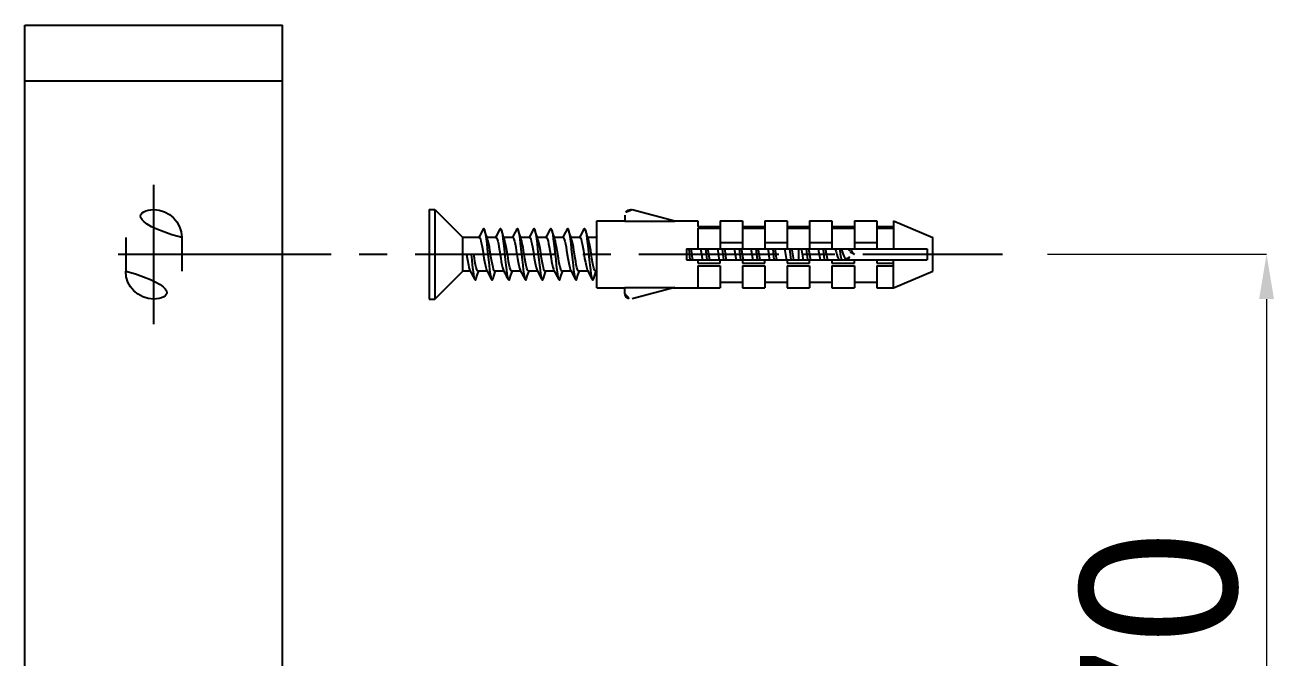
# Model space of a CAD drawing. Extents: x 16296660632 to 16296676729, y -37409619871 to -37409616801.
# Drawn here: x 16296676424.3 to 16296676535.9, y -37409617425.3 to -37409617368.8 of the extents above; entities that cross this region are included whole.
import ezdxf

# ---------------------------------------------------------------- set-up
doc = ezdxf.new("R2010")
doc.units = 0
doc.header["$LTSCALE"] = 10
doc.header["$MEASUREMENT"] = 0
doc.header["$PDMODE"] = 3
doc.header["$PDSIZE"] = -10
doc.linetypes.add('CENTER', pattern=[2, 1.25, -0.25, 0.25, -0.25])
doc.layers.get('0').update_dxf_attribs({"linetype": 'CONTINUOUS'})
doc.layers.get('DEFPOINTS').update_dxf_attribs({"linetype": 'CONTINUOUS'})
doc.styles.add('Daelim Dimension', font='NanumGothic.ttf')
doc.dimstyles.new('DEFAULT', dxfattribs={"dimscale": 2, "dimtxt": 2, "dimasz": 2, "dimexe": 0, "dimexo": 2, "dimgap": 1, "dimtad": 1, "dimdec": 1, "dimzin": 9, "dimdsep": 46, "dimtxsty": 'Daelim Dimension', "dimcen": 0.5, "dimclrd": 252, "dimclre": 252, "dimclrt": 3, "dimadec": 1, "dimazin": 0, "dimtfac": 1, "dimtdec": 1, "dimtix": 1, "dimtmove": 0, "dimatfit": 3, "dimfxl": 1, "dimtolj": 1, "dimtzin": 1, "dimlwd": 9, "dimlwe": 9, "dimarcsym": 0})

# ---------------------------------------------------------------- blocks, each defined once
blk = doc.blocks.new('*D5')
at = {"color": 5, "lineweight": 9, "ltscale": 0.5, "transparency": 16777216}
for p, q in [((16296676515.6384, -37409617389.26638), (16296676535.22091, -37409617389.26638)), ((16296676535.22091, -37409617393.26638), (16296676535.22091, -37409617455.26638)), ((16296676516.61379, -37409617459.26638), (16296676535.22091, -37409617459.26638))]:
    blk.add_line(p, q, dxfattribs=at)
at = {"color": 5, "ltscale": 0.5, "transparency": 16777216}
for points in [[(16296676534.55424, -37409617393.26638), (16296676535.88757, -37409617393.26638), (16296676535.22091, -37409617389.26638)], [(16296676534.55424, -37409617455.26638), (16296676535.88757, -37409617455.26638), (16296676535.22091, -37409617459.26638)]]:
    blk.add_solid(points, dxfattribs=at)
at = {"layer": 'DEFPOINTS', "color": 0, "ltscale": 0.5, "transparency": 16777216}
for p in [(16296676511.6384, -37409617389.26638), (16296676512.61379, -37409617459.26638), (16296676535.22091, -37409617459.26638)]:
    blk.add_point(p, dxfattribs=at)
at = {"color": 7, "ltscale": 0.5, "transparency": 16777216, "insert": (16296676525.65009, -37409617424.26638), "char_height": 14, "attachment_point": 5, "rotation": 90, "style": 'Daelim Dimension'}
blk.add_mtext('\\A1;70', dxfattribs=at)

msp = doc.modelspace()

# ---------------------------------------------------------------- linework, layer by layer
at = {"ltscale": 0.5}
for p, q in [((16296676424.28, -37409617481.77), (16296676424.28, -37409617368.77)), ((16296676424.28, -37409617368.77), (16296676447.28, -37409617368.77)), ((16296676447.28, -37409617481.77), (16296676447.28, -37409617368.77)), ((16296676424.28, -37409617373.77), (16296676447.28, -37409617373.77)), ((16296676435.78, -37409617395.5), (16296676435.78, -37409617383.07)), ((16296676433.28, -37409617387.77), (16296676433.28, -37409617390.77)), ((16296676438.28, -37409617387.77), (16296676438.28, -37409617390.77)), ((16296676439.47, -37409617389.27), (16296676432.62, -37409617389.27)), ((16296676460.39, -37409617389.27), (16296676460.39, -37409617389.97))]:
    msp.add_line(p, q, dxfattribs=at)
at = {"color": 2, "linetype": 'Continuous'}
for p, q in [((16296676460.39, -37409617385.27), (16296676460.89, -37409617385.27)), ((16296676460.39, -37409617385.27), (16296676460.39, -37409617393.27)), ((16296676460.89, -37409617385.27), (16296676463.39, -37409617387.77)), ((16296676460.89, -37409617385.27), (16296676460.89, -37409617393.27)), ((16296676475.39, -37409617386.27), (16296676477.89, -37409617386.27)), ((16296676475.39, -37409617392.27), (16296676475.39, -37409617386.27)), ((16296676477.89, -37409617385.77), (16296676477.89, -37409617386.31)), ((16296676482.35, -37409617386.31), (16296676478.52, -37409617385.28)), ((16296676482.19, -37409617386.27), (16296676484.39, -37409617386.27)), ((16296676484.39, -37409617386.27), (16296676484.39, -37409617386.77)), ((16296676486.39, -37409617386.27), (16296676488.39, -37409617386.27)), ((16296676486.39, -37409617386.27), (16296676488.39, -37409617386.27)), ((16296676486.39, -37409617386.27), (16296676486.39, -37409617388.77)), ((16296676488.39, -37409617386.27), (16296676488.39, -37409617388.77)), ((16296676490.39, -37409617386.27), (16296676492.39, -37409617386.27)), ((16296676490.39, -37409617386.27), (16296676492.39, -37409617386.27)), ((16296676490.39, -37409617386.27), (16296676490.39, -37409617388.77)), ((16296676492.39, -37409617386.27), (16296676492.39, -37409617388.77)), ((16296676494.39, -37409617386.27), (16296676496.39, -37409617386.27)), ((16296676494.39, -37409617386.27), (16296676496.39, -37409617386.27)), ((16296676494.39, -37409617386.27), (16296676494.39, -37409617388.77)), ((16296676496.39, -37409617386.27), (16296676496.39, -37409617388.77)), ((16296676498.39, -37409617386.27), (16296676500.39, -37409617386.27)), ((16296676498.39, -37409617386.27), (16296676500.39, -37409617386.27)), ((16296676498.39, -37409617386.27), (16296676498.39, -37409617388.77)), ((16296676500.39, -37409617386.27), (16296676500.39, -37409617388.77)), ((16296676501.89, -37409617386.27), (16296676505.39, -37409617387.77)), ((16296676501.89, -37409617386.27), (16296676501.89, -37409617388.77)), ((16296676477.89, -37409617386.31), (16296676482.35, -37409617386.31)), ((16296676484.39, -37409617386.77), (16296676486.39, -37409617386.77)), ((16296676484.39, -37409617386.92), (16296676486.39, -37409617386.92)), ((16296676484.39, -37409617386.92), (16296676484.39, -37409617388.77)), ((16296676488.39, -37409617386.77), (16296676490.39, -37409617386.77)), ((16296676488.39, -37409617386.92), (16296676490.39, -37409617386.92)), ((16296676492.39, -37409617386.77), (16296676494.39, -37409617386.77)), ((16296676492.39, -37409617386.92), (16296676494.39, -37409617386.92)), ((16296676496.39, -37409617386.77), (16296676498.39, -37409617386.77)), ((16296676496.39, -37409617386.92), (16296676498.39, -37409617386.92)), ((16296676500.39, -37409617386.77), (16296676501.89, -37409617386.77)), ((16296676500.39, -37409617386.92), (16296676501.89, -37409617386.92)), ((16296676464.86, -37409617387.77), (16296676463.39, -37409617387.77)), ((16296676463.39, -37409617390.77), (16296676463.39, -37409617387.77)), ((16296676466.36, -37409617387.77), (16296676465.57, -37409617387.77)), ((16296676467.86, -37409617387.77), (16296676467.07, -37409617387.77)), ((16296676467.91, -37409617387.61), (16296676467.83, -37409617387.77)), ((16296676469.36, -37409617387.77), (16296676468.57, -37409617387.77)), ((16296676469.41, -37409617387.61), (16296676469.33, -37409617387.77)), ((16296676470.86, -37409617387.77), (16296676470.07, -37409617387.77)), ((16296676470.91, -37409617387.61), (16296676470.83, -37409617387.77)), ((16296676471.62, -37409617387.94), (16296676471.55, -37409617387.71)), ((16296676472.36, -37409617387.77), (16296676471.57, -37409617387.77)), ((16296676472.41, -37409617387.61), (16296676472.33, -37409617387.77)), ((16296676473.86, -37409617387.77), (16296676473.07, -37409617387.77)), ((16296676473.91, -37409617387.61), (16296676473.83, -37409617387.77)), ((16296676475.36, -37409617387.77), (16296676474.57, -37409617387.77)), ((16296676475.39, -37409617387.64), (16296676475.33, -37409617387.77)), ((16296676475.36, -37409617387.77), (16296676475.39, -37409617387.79)), ((16296676486.39, -37409617388.22), (16296676488.39, -37409617388.22)), ((16296676490.39, -37409617388.22), (16296676492.39, -37409617388.22)), ((16296676494.39, -37409617388.22), (16296676496.39, -37409617388.22)), ((16296676498.39, -37409617388.22), (16296676500.39, -37409617388.22)), ((16296676505.39, -37409617390.77), (16296676505.39, -37409617387.77)), ((16296676464.38, -37409617389.27), (16296676463.74, -37409617389.27)), ((16296676483.39, -37409617388.77), (16296676504.89, -37409617388.77)), ((16296676483.39, -37409617388.77), (16296676483.39, -37409617389.77)), ((16296676483.59, -37409617388.77), (16296676483.7, -37409617389.77)), ((16296676483.83, -37409617388.93), (16296676483.8, -37409617388.77)), ((16296676484.79, -37409617389.6), (16296676484.82, -37409617389.77)), ((16296676485.09, -37409617388.77), (16296676485.2, -37409617389.77)), ((16296676485.33, -37409617388.93), (16296676485.3, -37409617388.77)), ((16296676486.59, -37409617388.77), (16296676486.7, -37409617389.77)), ((16296676487.65, -37409617388.77), (16296676487.68, -37409617388.93)), ((16296676488.09, -37409617388.77), (16296676488.2, -37409617389.77)), ((16296676488.47, -37409617389.77), (16296676488.44, -37409617389.6)), ((16296676489.15, -37409617388.77), (16296676489.18, -37409617388.93)), ((16296676489.59, -37409617388.77), (16296676489.7, -37409617389.77)), ((16296676489.97, -37409617389.77), (16296676489.94, -37409617389.6)), ((16296676490.65, -37409617388.77), (16296676490.68, -37409617388.93)), ((16296676491.09, -37409617388.77), (16296676491.2, -37409617389.77)), ((16296676491.33, -37409617388.93), (16296676491.3, -37409617388.77)), ((16296676492.59, -37409617388.77), (16296676492.7, -37409617389.77)), ((16296676493.39, -37409617388.77), (16296676493.39, -37409617389.77)), ((16296676493.65, -37409617388.77), (16296676493.68, -37409617388.91)), ((16296676494.38, -37409617389.27), (16296676493.74, -37409617389.27)), ((16296676494.09, -37409617388.77), (16296676494.2, -37409617389.77)), ((16296676494.44, -37409617389.62), (16296676494.46, -37409617389.75)), ((16296676495.59, -37409617388.77), (16296676495.64, -37409617389.23)), ((16296676498.05, -37409617388.77), (16296676497.88, -37409617388.98)), ((16296676498.27, -37409617389.2), (16296676498.07, -37409617388.77)), ((16296676504.89, -37409617388.77), (16296676504.89, -37409617389.77)), ((16296676467.04, -37409617390.7), (16296676467.08, -37409617390.77)), ((16296676468.54, -37409617390.7), (16296676468.66, -37409617390.93)), ((16296676483.39, -37409617389.77), (16296676504.89, -37409617389.77)), ((16296676484.39, -37409617389.77), (16296676484.39, -37409617390.07)), ((16296676484.39, -37409617390.07), (16296676486.39, -37409617390.07)), ((16296676484.39, -37409617390.31), (16296676486.39, -37409617390.31)), ((16296676484.39, -37409617390.31), (16296676484.39, -37409617392.26)), ((16296676486.29, -37409617389.63), (16296676486.32, -37409617389.77)), ((16296676486.39, -37409617390.07), (16296676486.39, -37409617389.77)), ((16296676486.39, -37409617390.31), (16296676486.39, -37409617392.27)), ((16296676486.97, -37409617389.77), (16296676486.94, -37409617389.63)), ((16296676488.39, -37409617389.77), (16296676488.39, -37409617390.07)), ((16296676488.39, -37409617390.07), (16296676490.39, -37409617390.07)), ((16296676488.39, -37409617390.31), (16296676490.39, -37409617390.31)), ((16296676488.39, -37409617390.31), (16296676488.39, -37409617392.26)), ((16296676490.39, -37409617390.07), (16296676490.39, -37409617389.77)), ((16296676490.39, -37409617390.31), (16296676490.39, -37409617392.27)), ((16296676492.29, -37409617389.63), (16296676492.32, -37409617389.77)), ((16296676492.39, -37409617389.77), (16296676492.39, -37409617390.07)), ((16296676492.39, -37409617390.07), (16296676494.39, -37409617390.07)), ((16296676492.39, -37409617390.31), (16296676494.39, -37409617390.31)), ((16296676492.39, -37409617390.31), (16296676492.39, -37409617392.26)), ((16296676494.39, -37409617390.07), (16296676494.39, -37409617389.77)), ((16296676494.39, -37409617390.31), (16296676494.39, -37409617392.27)), ((16296676496.39, -37409617389.77), (16296676496.39, -37409617390.07)), ((16296676496.39, -37409617390.07), (16296676498.39, -37409617390.07)), ((16296676496.39, -37409617390.31), (16296676498.39, -37409617390.31)), ((16296676496.39, -37409617390.31), (16296676496.39, -37409617392.26)), ((16296676497.58, -37409617389.68), (16296676497.64, -37409617389.72)), ((16296676497.66, -37409617389.7), (16296676497.63, -37409617389.71)), ((16296676497.64, -37409617389.72), (16296676497.68, -37409617389.73)), ((16296676498.39, -37409617390.07), (16296676498.39, -37409617389.77)), ((16296676498.39, -37409617390.31), (16296676498.39, -37409617392.27)), ((16296676500.39, -37409617389.77), (16296676500.39, -37409617390.07)), ((16296676500.39, -37409617390.07), (16296676501.89, -37409617390.07)), ((16296676500.39, -37409617390.31), (16296676501.89, -37409617390.31)), ((16296676500.39, -37409617390.31), (16296676500.39, -37409617392.26)), ((16296676501.89, -37409617392.27), (16296676501.89, -37409617389.77)), ((16296676460.89, -37409617393.27), (16296676463.39, -37409617390.77)), ((16296676464.08, -37409617390.77), (16296676463.39, -37409617390.77)), ((16296676465.58, -37409617390.77), (16296676464.76, -37409617390.77)), ((16296676467.08, -37409617390.77), (16296676466.26, -37409617390.77)), ((16296676466.3, -37409617390.82), (16296676466.32, -37409617390.77)), ((16296676468.58, -37409617390.77), (16296676467.76, -37409617390.77)), ((16296676467.8, -37409617390.82), (16296676467.82, -37409617390.77)), ((16296676470.08, -37409617390.77), (16296676469.26, -37409617390.77)), ((16296676469.3, -37409617390.82), (16296676469.32, -37409617390.77)), ((16296676471.58, -37409617390.77), (16296676470.76, -37409617390.77)), ((16296676470.8, -37409617390.82), (16296676470.82, -37409617390.77)), ((16296676473.08, -37409617390.77), (16296676472.26, -37409617390.77)), ((16296676472.3, -37409617390.82), (16296676472.32, -37409617390.77)), ((16296676474.58, -37409617390.77), (16296676473.76, -37409617390.77)), ((16296676473.8, -37409617390.82), (16296676473.82, -37409617390.77)), ((16296676475.39, -37409617390.77), (16296676475.26, -37409617390.77)), ((16296676486.39, -37409617391.77), (16296676488.39, -37409617391.77)), ((16296676490.39, -37409617391.77), (16296676492.39, -37409617391.77)), ((16296676494.39, -37409617391.77), (16296676496.39, -37409617391.77)), ((16296676498.39, -37409617391.77), (16296676500.39, -37409617391.77)), ((16296676501.89, -37409617392.27), (16296676505.39, -37409617390.77)), ((16296676475.39, -37409617392.27), (16296676477.89, -37409617392.27)), ((16296676477.89, -37409617392.22), (16296676482.35, -37409617392.22)), ((16296676477.89, -37409617392.77), (16296676477.89, -37409617392.22)), ((16296676482.35, -37409617392.22), (16296676478.52, -37409617393.25)), ((16296676482.19, -37409617392.27), (16296676486.39, -37409617392.27)), ((16296676484.39, -37409617392.26), (16296676486.39, -37409617392.26)), ((16296676488.39, -37409617392.26), (16296676490.39, -37409617392.26)), ((16296676488.39, -37409617392.27), (16296676490.39, -37409617392.27)), ((16296676492.39, -37409617392.26), (16296676494.39, -37409617392.26)), ((16296676492.39, -37409617392.27), (16296676494.39, -37409617392.27)), ((16296676496.39, -37409617392.26), (16296676498.39, -37409617392.26)), ((16296676496.39, -37409617392.27), (16296676498.39, -37409617392.27)), ((16296676500.39, -37409617392.26), (16296676501.89, -37409617392.26)), ((16296676500.39, -37409617392.27), (16296676501.89, -37409617392.27)), ((16296676460.39, -37409617393.27), (16296676460.89, -37409617393.27))]:
    msp.add_line(p, q, dxfattribs=at)
at = {"color": 1, "linetype": 'CENTER'}
msp.add_line((16296676511.64, -37409617389.27), (16296676439.47, -37409617389.27), dxfattribs=at)
at = {"color": 2, "linetype": 'Continuous'}
for points in [[(16296676465.22, -37409617387.01), (16296676465.07, -37409617387.3), (16296676464.91, -37409617387.61), (16296676464.83, -37409617387.77)], [(16296676465.22, -37409617387.01), (16296676465.23, -37409617387), (16296676465.28, -37409617386.97), (16296676465.33, -37409617387.05), (16296676465.35, -37409617387.09)], [(16296676465.62, -37409617387.94), (16296676465.55, -37409617387.71), (16296676465.44, -37409617387.39), (16296676465.35, -37409617387.09)], [(16296676465.35, -37409617387.09), (16296676465.38, -37409617387.24), (16296676465.44, -37409617387.51), (16296676465.49, -37409617387.88), (16296676465.54, -37409617388.3), (16296676465.59, -37409617388.77)], [(16296676466.72, -37409617387.01), (16296676466.57, -37409617387.3), (16296676466.41, -37409617387.61), (16296676466.33, -37409617387.77)], [(16296676466.72, -37409617387.01), (16296676466.73, -37409617387), (16296676466.78, -37409617386.97), (16296676466.83, -37409617387.05), (16296676466.85, -37409617387.09)], [(16296676467.12, -37409617387.94), (16296676467.05, -37409617387.71), (16296676466.94, -37409617387.39), (16296676466.85, -37409617387.09)], [(16296676466.85, -37409617387.09), (16296676466.88, -37409617387.24), (16296676466.94, -37409617387.51), (16296676466.99, -37409617387.88), (16296676467.04, -37409617388.3), (16296676467.09, -37409617388.77)], [(16296676468.22, -37409617387.01), (16296676468.07, -37409617387.3), (16296676467.91, -37409617387.61)], [(16296676468.22, -37409617387.01), (16296676468.23, -37409617387), (16296676468.28, -37409617386.97), (16296676468.33, -37409617387.05), (16296676468.35, -37409617387.09)], [(16296676468.62, -37409617387.94), (16296676468.55, -37409617387.71), (16296676468.44, -37409617387.39), (16296676468.35, -37409617387.09)], [(16296676468.35, -37409617387.09), (16296676468.38, -37409617387.24), (16296676468.44, -37409617387.51), (16296676468.49, -37409617387.88), (16296676468.54, -37409617388.3), (16296676468.59, -37409617388.77)], [(16296676469.72, -37409617387.01), (16296676469.57, -37409617387.3), (16296676469.41, -37409617387.61)], [(16296676469.72, -37409617387.01), (16296676469.73, -37409617387), (16296676469.78, -37409617386.97), (16296676469.83, -37409617387.05), (16296676469.85, -37409617387.09)], [(16296676470.12, -37409617387.94), (16296676470.05, -37409617387.71), (16296676469.94, -37409617387.39), (16296676469.85, -37409617387.09)], [(16296676469.85, -37409617387.09), (16296676469.88, -37409617387.24), (16296676469.94, -37409617387.51), (16296676469.99, -37409617387.88), (16296676470.04, -37409617388.3), (16296676470.09, -37409617388.77), (16296676470.2, -37409617389.76)], [(16296676471.22, -37409617387.01), (16296676471.07, -37409617387.3), (16296676470.91, -37409617387.61)], [(16296676471.22, -37409617387.01), (16296676471.23, -37409617387), (16296676471.28, -37409617386.97), (16296676471.33, -37409617387.05), (16296676471.35, -37409617387.09)], [(16296676471.55, -37409617387.71), (16296676471.44, -37409617387.39), (16296676471.35, -37409617387.09)], [(16296676471.35, -37409617387.09), (16296676471.38, -37409617387.24), (16296676471.44, -37409617387.51), (16296676471.49, -37409617387.88), (16296676471.54, -37409617388.3), (16296676471.59, -37409617388.77)], [(16296676472.72, -37409617387.01), (16296676472.57, -37409617387.3), (16296676472.41, -37409617387.61)], [(16296676472.72, -37409617387.01), (16296676472.73, -37409617387), (16296676472.78, -37409617386.97), (16296676472.83, -37409617387.05), (16296676472.85, -37409617387.09)], [(16296676473.12, -37409617387.94), (16296676473.05, -37409617387.71), (16296676472.94, -37409617387.39), (16296676472.85, -37409617387.09)], [(16296676472.85, -37409617387.09), (16296676472.88, -37409617387.24), (16296676472.94, -37409617387.51), (16296676472.99, -37409617387.88), (16296676473.04, -37409617388.3), (16296676473.09, -37409617388.77)], [(16296676474.22, -37409617387.01), (16296676474.07, -37409617387.3), (16296676473.91, -37409617387.61)], [(16296676474.22, -37409617387.01), (16296676474.23, -37409617387), (16296676474.28, -37409617386.97), (16296676474.33, -37409617387.05), (16296676474.35, -37409617387.09)], [(16296676474.62, -37409617387.94), (16296676474.55, -37409617387.71), (16296676474.44, -37409617387.39), (16296676474.35, -37409617387.09)], [(16296676474.35, -37409617387.09), (16296676474.38, -37409617387.24), (16296676474.44, -37409617387.51), (16296676474.49, -37409617387.88), (16296676474.54, -37409617388.3), (16296676474.59, -37409617388.77)], [(16296676464.86, -37409617387.77), (16296676464.92, -37409617387.8), (16296676464.97, -37409617387.92), (16296676465.02, -37409617388.09), (16296676465.07, -37409617388.32), (16296676465.13, -37409617388.61), (16296676465.18, -37409617388.93)], [(16296676465.94, -37409617389.6), (16296676465.83, -37409617388.93), (16296676465.78, -37409617388.61), (16296676465.72, -37409617388.32), (16296676465.67, -37409617388.09), (16296676465.62, -37409617387.94)], [(16296676466.36, -37409617387.77), (16296676466.41, -37409617387.8), (16296676466.47, -37409617387.91), (16296676466.52, -37409617388.1), (16296676466.58, -37409617388.33), (16296676466.63, -37409617388.61), (16296676466.68, -37409617388.93)], [(16296676467.44, -37409617389.6), (16296676467.33, -37409617388.93), (16296676467.28, -37409617388.61), (16296676467.22, -37409617388.33), (16296676467.17, -37409617388.1), (16296676467.12, -37409617387.94)], [(16296676467.86, -37409617387.77), (16296676467.91, -37409617387.8), (16296676467.97, -37409617387.92), (16296676468.02, -37409617388.1), (16296676468.08, -37409617388.34), (16296676468.13, -37409617388.62), (16296676468.18, -37409617388.94), (16296676468.29, -37409617389.63)], [(16296676468.94, -37409617389.63), (16296676468.83, -37409617388.94), (16296676468.78, -37409617388.62), (16296676468.72, -37409617388.34), (16296676468.67, -37409617388.1), (16296676468.62, -37409617387.94)], [(16296676469.36, -37409617387.77), (16296676469.41, -37409617387.8), (16296676469.47, -37409617387.91), (16296676469.52, -37409617388.09), (16296676469.57, -37409617388.32), (16296676469.63, -37409617388.61), (16296676469.68, -37409617388.93), (16296676469.79, -37409617389.6)], [(16296676470.33, -37409617388.93), (16296676470.27, -37409617388.61), (16296676470.22, -37409617388.32), (16296676470.17, -37409617388.09), (16296676470.12, -37409617387.94)], [(16296676470.86, -37409617387.77), (16296676470.92, -37409617387.8), (16296676470.97, -37409617387.92), (16296676471.02, -37409617388.09), (16296676471.07, -37409617388.32), (16296676471.13, -37409617388.61), (16296676471.18, -37409617388.93), (16296676471.29, -37409617389.6)], [(16296676471.83, -37409617388.93), (16296676471.78, -37409617388.61), (16296676471.72, -37409617388.32), (16296676471.67, -37409617388.09), (16296676471.62, -37409617387.94)], [(16296676472.36, -37409617387.77), (16296676472.41, -37409617387.8), (16296676472.47, -37409617387.91), (16296676472.52, -37409617388.1), (16296676472.58, -37409617388.33), (16296676472.63, -37409617388.61), (16296676472.68, -37409617388.93), (16296676472.79, -37409617389.6)], [(16296676473.33, -37409617388.93), (16296676473.28, -37409617388.61), (16296676473.22, -37409617388.33), (16296676473.17, -37409617388.1), (16296676473.12, -37409617387.94)], [(16296676473.86, -37409617387.77), (16296676473.91, -37409617387.8), (16296676473.97, -37409617387.92), (16296676474.02, -37409617388.1), (16296676474.08, -37409617388.34), (16296676474.13, -37409617388.62), (16296676474.18, -37409617388.94), (16296676474.29, -37409617389.63)], [(16296676474.94, -37409617389.63), (16296676474.83, -37409617388.94), (16296676474.78, -37409617388.62), (16296676474.72, -37409617388.34), (16296676474.67, -37409617388.1), (16296676474.62, -37409617387.94)], [(16296676463.74, -37409617389.27), (16296676463.79, -37409617389.6), (16296676463.84, -37409617389.92), (16296676463.9, -37409617390.21), (16296676463.95, -37409617390.44), (16296676464.01, -37409617390.62), (16296676464.04, -37409617390.7)], [(16296676464.14, -37409617389.27), (16296676464.2, -37409617389.76), (16296676464.25, -37409617390.23), (16296676464.3, -37409617390.66), (16296676464.35, -37409617391.02), (16296676464.4, -37409617391.3), (16296676464.45, -37409617391.48), (16296676464.47, -37409617391.52)], [(16296676464.76, -37409617390.77), (16296676464.71, -37409617390.73), (16296676464.65, -37409617390.62), (16296676464.6, -37409617390.44), (16296676464.55, -37409617390.21), (16296676464.49, -37409617389.92), (16296676464.44, -37409617389.6), (16296676464.38, -37409617389.27)], [(16296676465.18, -37409617388.93), (16296676465.29, -37409617389.6), (16296676465.34, -37409617389.91), (16296676465.4, -37409617390.19), (16296676465.45, -37409617390.43), (16296676465.5, -37409617390.61), (16296676465.54, -37409617390.7)], [(16296676465.59, -37409617388.77), (16296676465.7, -37409617389.76), (16296676465.75, -37409617390.23), (16296676465.8, -37409617390.66), (16296676465.85, -37409617391.02), (16296676465.9, -37409617391.3), (16296676465.95, -37409617391.48), (16296676465.97, -37409617391.52)], [(16296676466.26, -37409617390.77), (16296676466.2, -37409617390.73), (16296676466.15, -37409617390.61), (16296676466.1, -37409617390.43), (16296676466.04, -37409617390.19), (16296676465.99, -37409617389.91), (16296676465.94, -37409617389.6)], [(16296676466.68, -37409617388.93), (16296676466.79, -37409617389.6), (16296676466.84, -37409617389.92), (16296676466.9, -37409617390.2), (16296676466.95, -37409617390.44), (16296676467, -37409617390.62), (16296676467.04, -37409617390.7)], [(16296676467.09, -37409617388.77), (16296676467.2, -37409617389.76), (16296676467.25, -37409617390.23), (16296676467.3, -37409617390.66), (16296676467.35, -37409617391.02), (16296676467.4, -37409617391.3), (16296676467.45, -37409617391.48), (16296676467.47, -37409617391.52)], [(16296676467.76, -37409617390.77), (16296676467.71, -37409617390.73), (16296676467.65, -37409617390.62), (16296676467.6, -37409617390.44), (16296676467.54, -37409617390.2), (16296676467.49, -37409617389.92), (16296676467.44, -37409617389.6)], [(16296676468.59, -37409617388.77), (16296676468.7, -37409617389.76), (16296676468.75, -37409617390.23), (16296676468.8, -37409617390.66), (16296676468.85, -37409617391.02), (16296676468.9, -37409617391.3), (16296676468.95, -37409617391.48), (16296676468.97, -37409617391.52)], [(16296676469.79, -37409617389.6), (16296676469.84, -37409617389.92), (16296676469.9, -37409617390.21), (16296676469.95, -37409617390.44), (16296676470.01, -37409617390.62), (16296676470.04, -37409617390.7)], [(16296676470.76, -37409617390.77), (16296676470.71, -37409617390.73), (16296676470.65, -37409617390.62), (16296676470.6, -37409617390.44), (16296676470.55, -37409617390.21), (16296676470.49, -37409617389.92), (16296676470.44, -37409617389.6), (16296676470.33, -37409617388.93)], [(16296676471.29, -37409617389.6), (16296676471.34, -37409617389.91), (16296676471.4, -37409617390.19), (16296676471.45, -37409617390.43), (16296676471.5, -37409617390.61), (16296676471.54, -37409617390.7)], [(16296676471.59, -37409617388.77), (16296676471.7, -37409617389.76), (16296676471.75, -37409617390.23), (16296676471.8, -37409617390.66), (16296676471.85, -37409617391.02), (16296676471.9, -37409617391.3), (16296676471.95, -37409617391.48), (16296676471.97, -37409617391.52)], [(16296676472.26, -37409617390.77), (16296676472.2, -37409617390.73), (16296676472.15, -37409617390.61), (16296676472.1, -37409617390.43), (16296676472.04, -37409617390.19), (16296676471.99, -37409617389.91), (16296676471.94, -37409617389.6), (16296676471.83, -37409617388.93)], [(16296676472.79, -37409617389.6), (16296676472.84, -37409617389.92), (16296676472.9, -37409617390.2), (16296676472.95, -37409617390.44), (16296676473, -37409617390.62), (16296676473.04, -37409617390.7)], [(16296676473.09, -37409617388.77), (16296676473.2, -37409617389.76), (16296676473.25, -37409617390.23), (16296676473.3, -37409617390.66), (16296676473.35, -37409617391.02), (16296676473.4, -37409617391.3), (16296676473.45, -37409617391.48), (16296676473.47, -37409617391.52)], [(16296676473.76, -37409617390.77), (16296676473.71, -37409617390.73), (16296676473.65, -37409617390.62), (16296676473.6, -37409617390.44), (16296676473.54, -37409617390.2), (16296676473.49, -37409617389.92), (16296676473.44, -37409617389.6), (16296676473.33, -37409617388.93)], [(16296676474.59, -37409617388.77), (16296676474.7, -37409617389.76), (16296676474.75, -37409617390.23), (16296676474.8, -37409617390.66), (16296676474.85, -37409617391.02), (16296676474.9, -37409617391.3), (16296676474.95, -37409617391.48), (16296676474.97, -37409617391.52)], [(16296676483.97, -37409617389.77), (16296676483.94, -37409617389.6), (16296676483.83, -37409617388.93)], [(16296676484.65, -37409617388.77), (16296676484.68, -37409617388.93), (16296676484.79, -37409617389.6)], [(16296676485.47, -37409617389.77), (16296676485.44, -37409617389.6), (16296676485.33, -37409617388.93)], [(16296676486.15, -37409617388.77), (16296676486.18, -37409617388.94), (16296676486.29, -37409617389.63)], [(16296676486.94, -37409617389.63), (16296676486.83, -37409617388.94), (16296676486.8, -37409617388.77)], [(16296676487.68, -37409617388.93), (16296676487.79, -37409617389.6), (16296676487.82, -37409617389.77)], [(16296676488.44, -37409617389.6), (16296676488.33, -37409617388.93), (16296676488.3, -37409617388.78)], [(16296676489.18, -37409617388.93), (16296676489.29, -37409617389.6), (16296676489.32, -37409617389.77)], [(16296676489.94, -37409617389.6), (16296676489.83, -37409617388.93), (16296676489.8, -37409617388.77)], [(16296676490.68, -37409617388.93), (16296676490.79, -37409617389.6), (16296676490.82, -37409617389.77)], [(16296676491.47, -37409617389.77), (16296676491.44, -37409617389.6), (16296676491.33, -37409617388.93)], [(16296676492.15, -37409617388.77), (16296676492.18, -37409617388.94), (16296676492.29, -37409617389.63)], [(16296676492.97, -37409617389.77), (16296676492.94, -37409617389.59), (16296676492.88, -37409617389.23), (16296676492.82, -37409617388.88), (16296676492.8, -37409617388.77)], [(16296676493.68, -37409617388.91), (16296676493.79, -37409617389.62), (16296676493.82, -37409617389.77)], [(16296676494.3, -37409617388.77), (16296676494.33, -37409617388.92), (16296676494.44, -37409617389.62)], [(16296676495.14, -37409617388.77), (16296676495.19, -37409617389), (16296676495.24, -37409617389.27)], [(16296676495.24, -37409617389.27), (16296676495.3, -37409617389.57), (16296676495.34, -37409617389.77)], [(16296676495.64, -37409617389.23), (16296676495.69, -37409617389.67), (16296676495.7, -37409617389.77)], [(16296676495.79, -37409617388.77), (16296676495.81, -37409617388.88), (16296676495.87, -37409617389.19), (16296676495.93, -37409617389.5), (16296676495.98, -37409617389.77)], [(16296676496.66, -37409617388.77), (16296676496.68, -37409617388.81), (16296676496.75, -37409617389.04), (16296676496.82, -37409617389.27)], [(16296676496.82, -37409617389.27), (16296676496.89, -37409617389.48), (16296676496.96, -37409617389.67), (16296676497.01, -37409617389.77)], [(16296676497.06, -37409617388.77), (16296676497.08, -37409617388.89), (16296676497.13, -37409617389.21), (16296676497.19, -37409617389.52), (16296676497.23, -37409617389.77)], [(16296676497.21, -37409617388.77), (16296676497.24, -37409617388.84), (16296676497.36, -37409617389.19)], [(16296676497.36, -37409617389.19), (16296676497.41, -37409617389.35), (16296676497.47, -37409617389.49), (16296676497.53, -37409617389.6), (16296676497.58, -37409617389.68)], [(16296676497.76, -37409617389.7), (16296676497.81, -37409617389.65), (16296676497.87, -37409617389.58), (16296676497.87, -37409617389.57)], [(16296676497.82, -37409617389.77), (16296676497.89, -37409617389.62), (16296676497.92, -37409617389.55)], [(16296676464.04, -37409617390.7), (16296676464.16, -37409617390.93), (16296676464.32, -37409617391.24), (16296676464.47, -37409617391.52)], [(16296676465.54, -37409617390.7), (16296676465.66, -37409617390.93), (16296676465.82, -37409617391.24), (16296676465.97, -37409617391.52)], [(16296676468.29, -37409617389.63), (16296676468.35, -37409617389.97), (16296676468.41, -37409617390.27), (16296676468.47, -37409617390.5), (16296676468.52, -37409617390.67), (16296676468.54, -37409617390.7)], [(16296676469.26, -37409617390.77), (16296676469.23, -37409617390.75), (16296676469.17, -37409617390.67), (16296676469.11, -37409617390.5), (16296676469.06, -37409617390.27), (16296676469, -37409617389.97), (16296676468.94, -37409617389.63)], [(16296676470.04, -37409617390.7), (16296676470.16, -37409617390.93), (16296676470.32, -37409617391.24), (16296676470.47, -37409617391.52)], [(16296676470.2, -37409617389.76), (16296676470.25, -37409617390.23), (16296676470.3, -37409617390.66), (16296676470.35, -37409617391.02), (16296676470.4, -37409617391.3), (16296676470.45, -37409617391.48), (16296676470.47, -37409617391.52)], [(16296676471.54, -37409617390.7), (16296676471.66, -37409617390.93), (16296676471.82, -37409617391.24), (16296676471.97, -37409617391.52)], [(16296676473.04, -37409617390.7), (16296676473.16, -37409617390.93), (16296676473.32, -37409617391.24), (16296676473.47, -37409617391.52)], [(16296676474.29, -37409617389.63), (16296676474.35, -37409617389.97), (16296676474.41, -37409617390.27), (16296676474.47, -37409617390.5), (16296676474.52, -37409617390.67), (16296676474.54, -37409617390.7)], [(16296676474.54, -37409617390.7), (16296676474.66, -37409617390.93), (16296676474.82, -37409617391.24), (16296676474.97, -37409617391.52)], [(16296676475.26, -37409617390.77), (16296676475.23, -37409617390.75), (16296676475.17, -37409617390.67), (16296676475.11, -37409617390.5), (16296676475.06, -37409617390.27), (16296676475, -37409617389.97), (16296676474.94, -37409617389.63)], [(16296676497.68, -37409617389.73), (16296676497.7, -37409617389.73), (16296676497.76, -37409617389.7)], [(16296676464.47, -37409617391.52), (16296676464.51, -37409617391.56), (16296676464.56, -37409617391.54), (16296676464.6, -37409617391.44)], [(16296676464.6, -37409617391.44), (16296676464.69, -37409617391.14), (16296676464.8, -37409617390.82), (16296676464.82, -37409617390.77)], [(16296676465.97, -37409617391.52), (16296676466.01, -37409617391.56), (16296676466.06, -37409617391.54), (16296676466.1, -37409617391.44)], [(16296676466.1, -37409617391.44), (16296676466.19, -37409617391.14), (16296676466.3, -37409617390.82)], [(16296676467.08, -37409617390.77), (16296676467.16, -37409617390.93), (16296676467.32, -37409617391.24), (16296676467.47, -37409617391.52)], [(16296676467.47, -37409617391.52), (16296676467.51, -37409617391.56), (16296676467.56, -37409617391.54), (16296676467.6, -37409617391.44)], [(16296676467.6, -37409617391.44), (16296676467.69, -37409617391.14), (16296676467.8, -37409617390.82)], [(16296676468.66, -37409617390.93), (16296676468.82, -37409617391.24), (16296676468.97, -37409617391.52)], [(16296676468.97, -37409617391.52), (16296676469.01, -37409617391.56), (16296676469.06, -37409617391.54), (16296676469.1, -37409617391.44)], [(16296676469.1, -37409617391.44), (16296676469.19, -37409617391.14), (16296676469.3, -37409617390.82)], [(16296676470.47, -37409617391.52), (16296676470.51, -37409617391.56), (16296676470.56, -37409617391.54), (16296676470.6, -37409617391.44)], [(16296676470.6, -37409617391.44), (16296676470.69, -37409617391.14), (16296676470.8, -37409617390.82)], [(16296676471.97, -37409617391.52), (16296676472.01, -37409617391.56), (16296676472.06, -37409617391.54), (16296676472.1, -37409617391.44)], [(16296676472.1, -37409617391.44), (16296676472.19, -37409617391.14), (16296676472.3, -37409617390.82)], [(16296676473.47, -37409617391.52), (16296676473.51, -37409617391.56), (16296676473.56, -37409617391.54), (16296676473.6, -37409617391.44)], [(16296676473.6, -37409617391.44), (16296676473.69, -37409617391.14), (16296676473.8, -37409617390.82)], [(16296676474.97, -37409617391.52), (16296676475.01, -37409617391.56), (16296676475.06, -37409617391.54), (16296676475.1, -37409617391.44)], [(16296676475.1, -37409617391.44), (16296676475.19, -37409617391.14), (16296676475.3, -37409617390.82), (16296676475.32, -37409617390.77)]]:
    msp.add_lwpolyline(points, dxfattribs=at)
at = {"ltscale": 0.5}
for centre, start, end in [((16296676435.78, -37409617387.77), 0, 180), ((16296676435.78, -37409617390.77), 180, 0)]:
    msp.add_arc(centre, 2.5, start, end, dxfattribs=at)
at = {"color": 2, "linetype": 'Continuous'}
for centre, radius, start, end in [((16296676478.39, -37409617385.77), 0.5, 75, 180), ((16296676493.39, -37409617396.85), 9.08, 56.6015, 63.0672), ((16296676493.39, -37409617381.68), 9.08, 298.0509, 303.3985), ((16296676478.39, -37409617392.77), 0.5, 180, 285)]:
    msp.add_arc(centre, radius, start, end, dxfattribs=at)

# ---------------------------------------------------------------- dimensions: what is measured, and where the dimension line sits
at = {"color": 5, "ltscale": 0.5}
dim = msp.add_linear_dim(base=(16296676535.22, -37409617459.27), p1=(16296676511.64, -37409617389.27), p2=(16296676512.61, -37409617459.27), angle=90, dimstyle='DEFAULT', override={"dimtxt": 7, "dimclrd": 5, "dimclre": 5, "dimclrt": 7}, dxfattribs=at)
dim.commit()
dim.dimension.update_dxf_attribs({"geometry": '*D5', "text_midpoint": (16296676525.65, -37409617424.27)})

doc.saveas('drawing.dxf')
